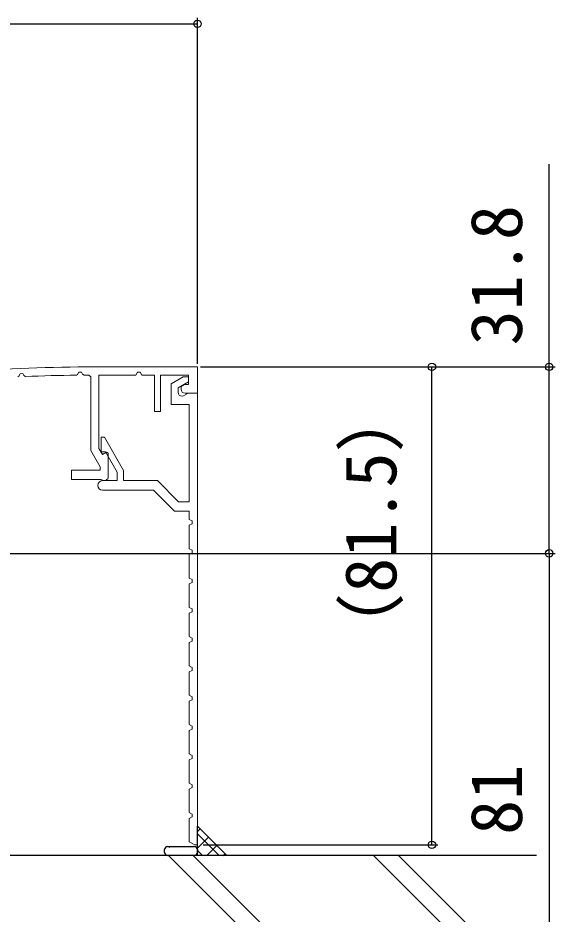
# Model space of a CAD drawing. Units: millimetres, scale not verified. Extents: x -525 to 525, y -783 to 779.
# Drawn here: x 246.4 to 338, y 221.2 to 374 of the extents above; entities that cross this region are included whole.
import ezdxf
from ezdxf.enums import TextEntityAlignment as Align

# ---------------------------------------------------------------- set-up
doc = ezdxf.new("R2010")
doc.units = ezdxf.units.MM
doc.header["$LTSCALE"] = 4
doc.layers.add('0-2_YKK_11', color=30, linetype='Continuous', lineweight=18)
for name, color, linetype in [('0-7_YKK_D', 6, 'Continuous'), ('0-9_YSS_K', 3, 'Continuous'), ('0-A_YSS_KE', 3, 'Continuous')]:
    doc.layers.add(name, color=color, linetype=linetype)
doc.styles.add('ＭＳ ゴシック', font='')
doc.styles.get('ＭＳ ゴシック').set_extended_font_data('MS Gothic')

msp = doc.modelspace()

# ---------------------------------------------------------------- linework, layer by layer
at = {"layer": '0-2_YKK_11'}
for p, q in [((277, 314.502), (259.5, 314.502)), ((276.581, 233.002), (277, 233.002))]:
    msp.add_line(p, q, dxfattribs=at)
for points in [[(246.38, 312.813), (246.552, 312.928), (246.743, 313.333), (247.233, 313.348), (247.411, 313.024), (247.686, 312.868)], [(256.378, 313.086), (256.555, 313.196), (256.752, 313.59), (257.243, 313.593), (257.416, 313.259), (257.684, 313.096)], [(261.8, 295.802), (261.8, 299.775), (261.5, 299.948), (260.809, 299.549), (260.2, 300.604), (260.2, 313.102), (266.5, 313.102), (266.755, 313.602), (267.245, 313.602), (267.5, 313.102), (269.7, 313.102), (269.7, 306.902), (270.7, 306.902), (270.7, 313.102), (275.5, 313.102), (275.5, 311.502), (274.8, 311.502), (274.2, 311.155), (274.2, 310.702)], [(274.9, 310.002), (277, 310.002), (277, 314.502)], [(258.499, 313.1), (258.8, 312.8), (258.8, 300.229), (260.4, 297.457), (260.4, 296.902), (255.5, 296.902), (255.5, 295.302), (260.5, 295.302), (260.68, 295.242)], [(273.7, 310.202), (273.7, 310.909), (275.5, 311.948), (275.5, 312.802), (274.578, 312.802), (272.5, 311.602), (272.5, 308.102), (275.6, 308.102), (275.6, 291.502), (273.763, 291.502), (270.163, 295.102), (264.4, 295.102), (264.4, 296.832), (261.127, 302.502), (260.6, 302.502), (260.6, 300.002), (261.3, 300.002), (263.3, 296.538), (263.3, 295.102), (260.8, 295.102)], [(277, 233.002), (277, 310.002), (275.4, 310.002), (274.65, 309.569), (274.4, 309.502)], [(260.8, 293.502), (269.5, 293.502), (273.1, 289.902), (275.6, 289.902), (275.6, 288.502), (276.1, 288.247), (276.1, 287.757), (275.6, 287.502), (275.6, 283.502), (276.1, 283.247), (276.1, 282.757), (275.6, 282.502), (275.6, 278.502), (276.1, 278.247), (276.1, 277.757), (275.6, 277.502), (275.6, 273.502), (276.1, 273.247), (276.1, 272.757), (275.6, 272.502), (275.6, 268.502), (276.1, 268.247), (276.1, 267.757), (275.6, 267.502), (275.6, 263.502), (276.1, 263.247), (276.1, 262.757), (275.6, 262.502), (275.6, 258.502), (276.1, 258.247), (276.1, 257.757), (275.6, 257.502), (275.6, 253.502), (276.1, 253.247), (276.1, 252.757), (275.6, 252.502), (275.6, 248.502), (276.1, 248.247), (276.1, 247.757), (275.6, 247.502)], [(275.6, 247.502), (275.6, 243.502), (276.1, 243.247), (276.1, 242.757), (275.6, 242.502), (275.6, 238.502), (276.1, 238.247), (276.1, 237.757), (275.6, 237.502), (275.6, 233.502), (276.581, 233.002)]]:
    msp.add_lwpolyline(points, dxfattribs=at)
for centre, radius, start, end in [((259.5, 14.502), 300, 89.99999, 98.61344), ((259.5, 14.504), 298.598, 90.59905, 92.26756), ((259.5, 14.52), 298.582, 90.19206, 90.34848), ((274.4, 310.202), 0.7, 180, 270), ((274.9, 310.702), 0.7, 180.00001, 269.99999), ((260.8, 294.302), 0.8, 90, 270), ((261.1, 295.802), 0.7, 233.13011, 359.99999)]:
    msp.add_arc(centre, radius, start, end, dxfattribs=at)
at = {"layer": '0-7_YKK_D'}
for p, q in [((182.003, 373.001), (277, 373.001)), ((277, 315.002), (277, 374.001)), ((277.5, 314.502), (318, 314.502)), ((277.5, 314.502), (338, 314.502)), ((317, 233.002), (317, 314.502)), ((194, 282.702), (338, 282.702)), ((199.203, 282.702), (338, 282.702)), ((337, 282.702), (337, 201.702)), ((278, 233.002), (318, 233.002))]:
    msp.add_line(p, q, dxfattribs=at)
msp.add_lwpolyline([(337, 282.702), (337, 314.502), (337, 349.075)], dxfattribs=at)
for centre in [(277, 373.001), (317, 314.502), (337, 314.502), (337, 282.702), (337, 282.702), (317, 233.002)]:
    msp.add_circle(centre, 0.637, dxfattribs=at)
at = {"layer": '0-9_YSS_K'}
for p, q in [((277, 235.276), (277.463, 235.739)), ((280.698, 231.201), (277, 234.898)), ((277, 232.447), (278.877, 234.324)), ((271.897, 232.701), (276.497, 232.701)), ((272.225, 232.598), (272.201, 232.554)), ((278.582, 231.201), (280.291, 232.91)), ((271.397, 231.702), (271.397, 232.201)), ((276.497, 231.202), (271.897, 231.202)), ((272.042, 231.202), (284.042, 219.202)), ((288.285, 219.202), (276.285, 231.202)), ((276.997, 232.201), (276.997, 231.702)), ((277.869, 231.201), (277, 232.07)), ((281.41, 231.201), (281.706, 231.496)), ((307.042, 231.202), (319.042, 219.202)), ((323.285, 219.202), (311.285, 231.202))]:
    msp.add_line(p, q, dxfattribs=at)
msp.add_lwpolyline([(277, 231.202), (277, 236.202), (282.001, 231.201)], close=True, dxfattribs=at)
for centre, start, end in [((271.897, 232.201), 90, 180), ((276.497, 232.201), 0, 90), ((271.897, 231.702), 180, 270), ((276.497, 231.702), 270, 0)]:
    msp.add_arc(centre, 0.5, start, end, dxfattribs=at)
at = {"layer": '0-A_YSS_KE'}
msp.add_line((334.855, 231.202), (238.003, 231.202), dxfattribs=at)

# ---------------------------------------------------------------- texts
at = {"layer": '0-7_YKK_D', "style": 'ＭＳ ゴシック'}
for s, p in [('31.8', (335, 318.166)), ('（81.5）', (313.568, 263.975)), ('81', (335, 234.702))]:
    msp.add_text(s, height=8.798, rotation=90, dxfattribs=at).set_placement(p, align=Align.BOTTOM_LEFT)

doc.saveas('drawing.dxf')
